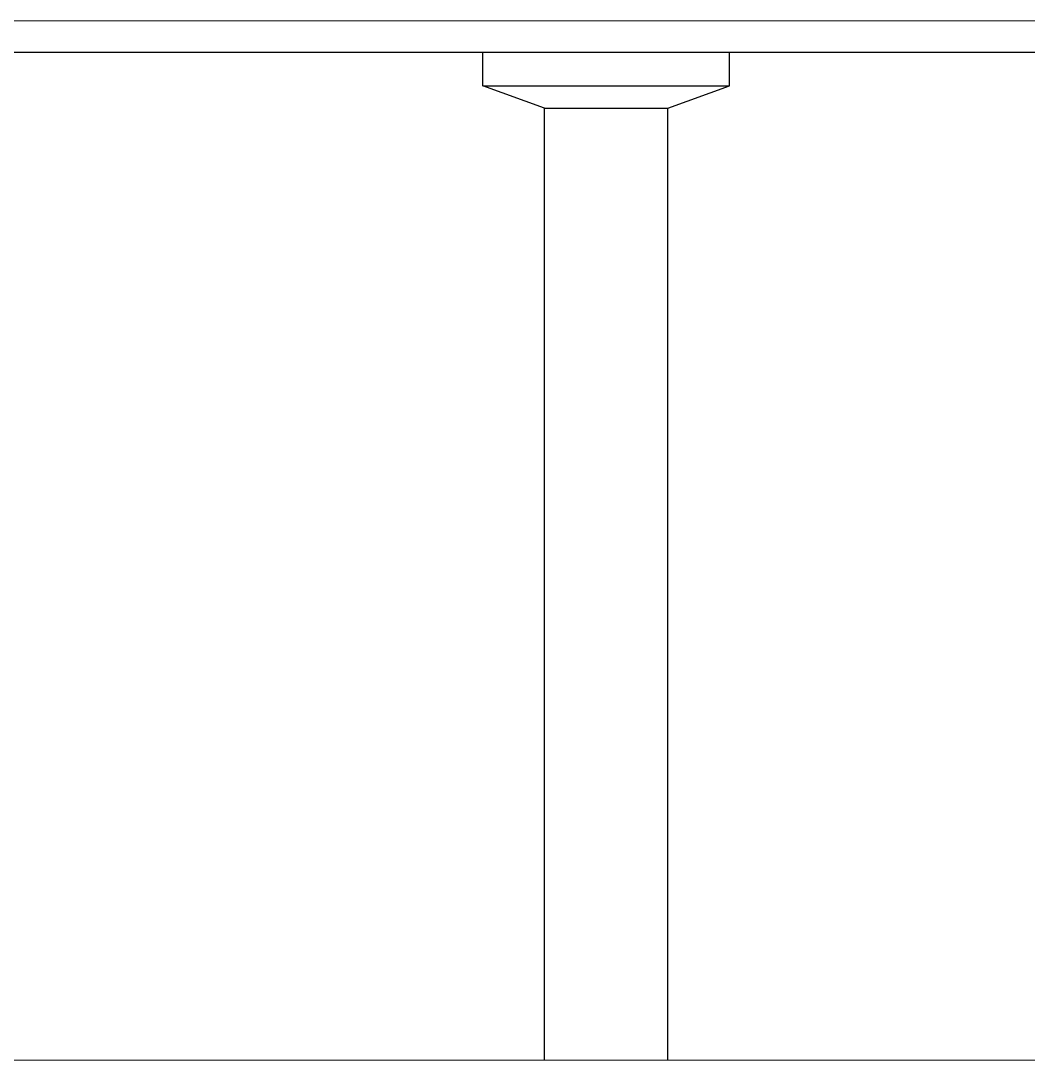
# Model space of a CAD drawing. Header units: millimetres. Extents: x 0 to 420000, y 0 to 297000.
# Drawn here: x 172786 to 181780, y 44450 to 53730 of the extents above; entities that cross this region are included whole.
import ezdxf

# ---------------------------------------------------------------- set-up
doc = ezdxf.new("R2010")
doc.units = ezdxf.units.MM
doc.linetypes.add('CEN', pattern=[62, 60, -1, 0, -1])
for name, color, linetype, lineweight in [('A-AXIS-LINE', 1, 'CEN', 15), ('A-ELEV-LIN2', 7, 'Continuous', 25), ('A-XXXX-FIN2', 6, 'Continuous', 20), ('A-XXXX-INSL1', 15, 'Continuous', 18)]:
    doc.layers.add(name, color=color, linetype=linetype, lineweight=lineweight)

# ---------------------------------------------------------------- blocks, each defined once
blk = doc.blocks.new('axis(211208)')
at = {"layer": 'A-AXIS-LINE', "ltscale": 1000}
for p, q in [((4631788.1, -412118.7), (4955413.1, -412118.7)), ((4631788.1, -421118.7), (4955413.1, -421118.7))]:
    blk.add_line(p, q, dxfattribs=at)
blk = doc.blocks.new('3층')
at = {"layer": 'A-ELEV-LIN2'}
for p, q in [((4747223.8, -402418.7), (4747223.8, -402118.7)), ((4749423.8, -402418.7), (4749423.8, -402118.7)), ((4747223.8, -402418.7), (4749423.8, -402418.7)), ((4747773.8, -402618.7), (4747223.8, -402418.7)), ((4748873.8, -402618.7), (4749423.8, -402418.7)), ((4747773.8, -402618.7), (4748873.8, -402618.7)), ((4747773.8, -411118.7), (4747773.8, -402618.7)), ((4748873.8, -411118.7), (4748873.8, -402618.7))]:
    blk.add_line(p, q, dxfattribs=at)
blk.add_lwpolyline([(4738073.8, -402118.7), (4756623.8, -402118.7), (4758073.8, -403568.7)], dxfattribs=at)
at = {"layer": 'A-XXXX-INSL1'}
blk.add_line((4758623.8, -401838.7), (4738173.8, -401838.7), dxfattribs=at)
blk = doc.blocks.new('냉동층(220321)')
at = {"layer": 'A-XXXX-FIN2'}
blk.add_line((4758623.8, -401118.7), (4737273.8, -401118.7), dxfattribs=at)

msp = doc.modelspace()

# ---------------------------------------------------------------- block references
for name, p in [('3층', (-4570311.3, 455568.7)), ('냉동층(220321)', (-4570311.3, 445568.7))]:
    msp.add_blockref(name, p)
at = {"layer": 'A-AXIS-LINE'}
msp.add_blockref('axis(211208)', (-4581588.1, 465568.7), dxfattribs=at)

doc.saveas('drawing.dxf')
